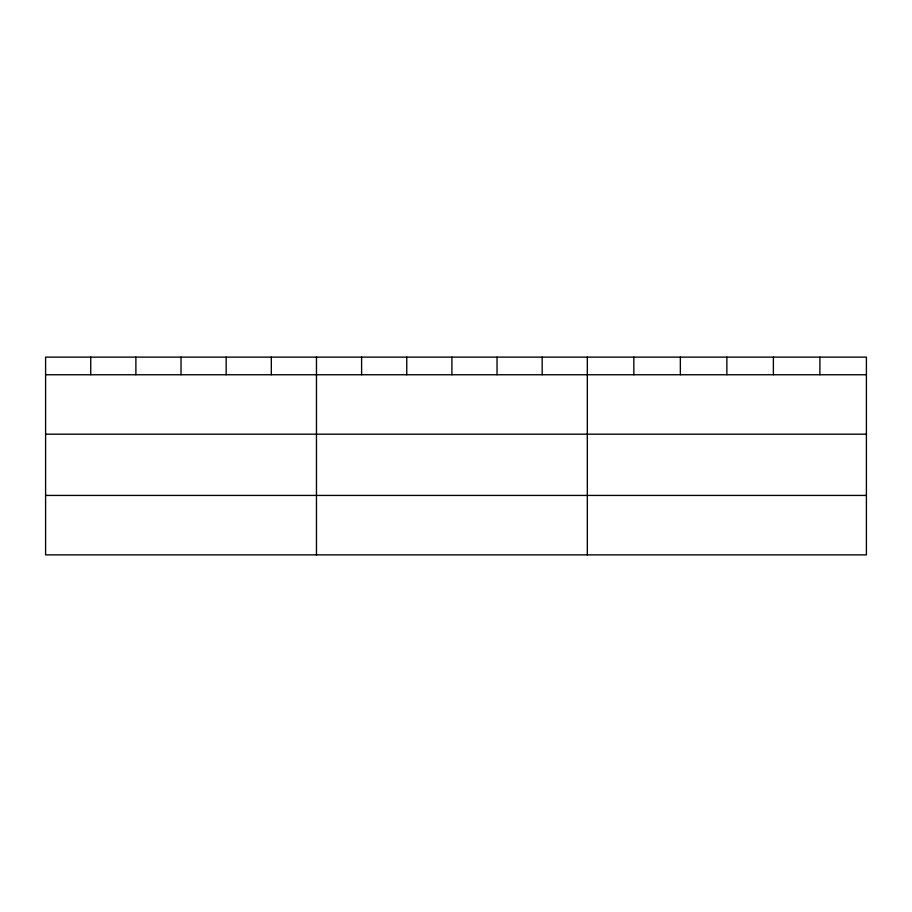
<?xml version="1.0" encoding="UTF-8"?>
<svg xmlns="http://www.w3.org/2000/svg" width="912" height="912" viewBox="0 0 912 912"><rect width="100%" height="100%" fill="white"/><g stroke="black" fill="none" stroke-linecap="round" stroke-linejoin="round"><path stroke-width="1.37" d="M866.4 434.192L866.4 357.128L45.6 357.128L45.6 554.872L866.4 554.872L866.4 434.192L45.6 434.192M45.6 374.752L866.4 374.752M45.6 495.433L866.4 495.433M819.888 357.128L819.888 374.752M773.376 357.128L773.376 374.752M726.864 357.128L726.864 374.752M680.352 357.128L680.352 374.752M633.84 357.128L633.84 374.752M587.328 357.128L587.328 554.872M542.184 357.128L542.184 374.752M497.04 357.128L497.04 374.752M451.896 357.128L451.896 374.752M406.752 357.128L406.752 374.752M361.608 357.128L361.608 374.752M316.464 357.128L316.464 554.872M271.32 357.128L271.32 374.752M226.176 357.128L226.176 374.752M181.032 357.128L181.032 374.752M135.888 357.128L135.888 374.752M90.744 357.128L90.744 374.752"/></g></svg>
